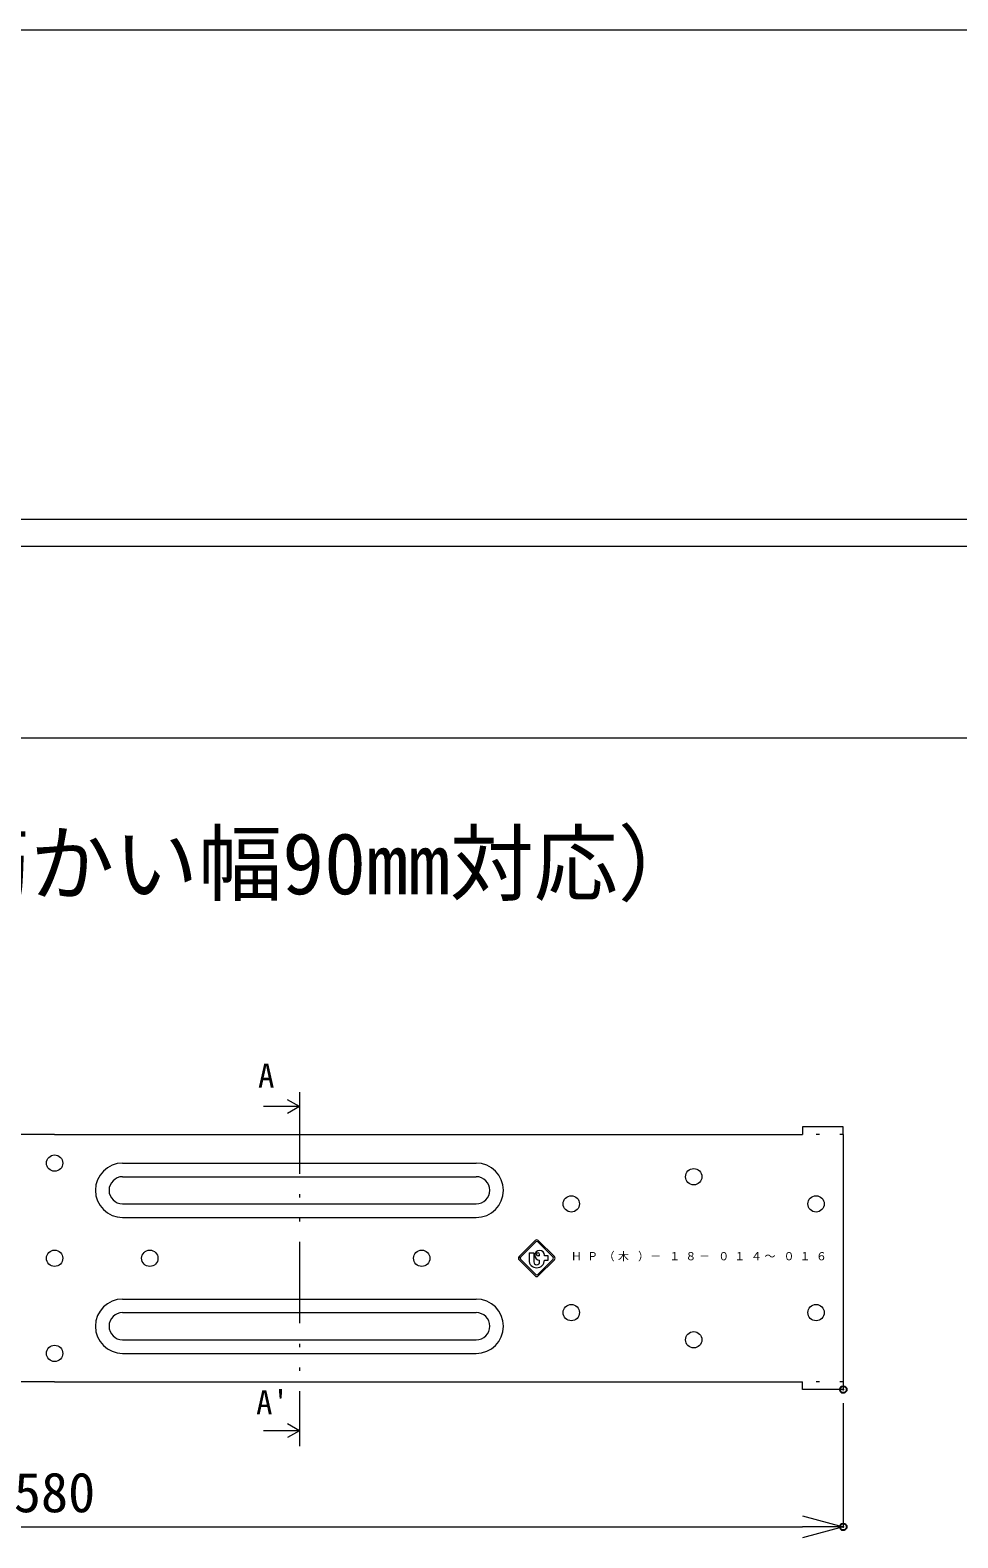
# Model space of a CAD drawing. Units: millimetres, scale not verified. Extents: x -2100 to 2100, y -1485 to 1485.
# Drawn here: x -1584 to -1243, y 845 to 1400 of the extents above; entities that cross this region are included whole.
import ezdxf
from ezdxf.enums import TextEntityAlignment as Align

# ---------------------------------------------------------------- set-up
doc = ezdxf.new("R2010")
doc.units = ezdxf.units.MM
doc.header["$LTSCALE"] = 5
doc.header["$PDMODE"] = 32
doc.header["$PDSIZE"] = 2.5
for name, pattern in [('DASHED_DOUBLE_DOTTED', [11, 6, -1.5, 0.25, -1.5, 0.25, -1.5]), ('DOTTED', [1.75, 0.25, -1.5]), ('USER1', [1, 0.5, -0.5])]:
    doc.linetypes.add(name, pattern=pattern)
for name, color, linetype, lineweight in [('0-0_0', 7, 'Continuous', 18), ('0-1_レイヤ14', 6, 'Continuous', 18), ('0-2_レイヤ15', 3, 'USER1', 18), ('0-3_レイヤ0', 2, 'Continuous', 18)]:
    doc.layers.add(name, color=color, linetype=linetype, lineweight=lineweight)
doc.layers.add('0-4_Defpoints', color=7, linetype='Continuous')
doc.layers.add('1-C_0 @ 1', color=7, linetype='Continuous')
doc.styles.add('ＭＳ ゴシック', font='')
doc.styles.get('ＭＳ ゴシック').set_extended_font_data('MS Gothic')

# ---------------------------------------------------------------- blocks, each defined once
blk = doc.blocks.new('_Open30')
at = {"layer": '0-0_0'}
blk.add_line((0, 0), (-1, 0), dxfattribs=at)
blk.add_lwpolyline([(-1, 0.2679), (0, 0), (-1, -0.2679)], dxfattribs=at)
blk = doc.blocks.new('D7')
at = {"layer": '0-0_0', "color": 4}
for p, q in [((-88.535, 3273.882), (-88.535, 3228.164)), ((491.465, 3273.882), (491.465, 3228.164)), ((-73.535, 3228.344), (476.465, 3228.344))]:
    blk.add_line(p, q, dxfattribs=at)
at = {"layer": '0-4_Defpoints'}
for p in [(-88.535, 3278.882), (491.465, 3278.882), (491.465, 3228.344)]:
    blk.add_point(p, dxfattribs=at)
at = {"layer": '0-0_0', "xscale": 15, "yscale": 15, "rotation": 180}
blk.add_blockref('_Open30', (-88.535, 3228.344), dxfattribs=at)
at = {"layer": '0-0_0', "xscale": 15, "yscale": 15}
blk.add_blockref('_Open30', (491.465, 3228.344), dxfattribs=at)
at = {"layer": '0-0_0', "style": 'ＭＳ ゴシック'}
blk.add_text('580', height=14.66, dxfattribs=at).set_placement((186.465, 3229.344), align=Align.BOTTOM_LEFT)

msp = doc.modelspace()

# ---------------------------------------------------------------- linework, layer by layer
at = {"layer": '0-1_レイヤ14', "color": 2}
msp.add_line((-2000, 1139.697), (2000, 1139.697), dxfattribs=at)
at = {"layer": '0-2_レイヤ15', "color": 2, "linetype": 'Continuous'}
for p, q in [((2000, 1400), (-2000, 1400)), ((2000, 1220), (-2000, 1220)), ((2000, 1210), (-2000, 1210))]:
    msp.add_line(p, q, dxfattribs=at)
at = {"layer": '0-3_レイヤ0', "color": 7}
for p, q in [((-1485.021, 1004.014), (-1498.212, 1004.014)), ((-1485.021, 1004.014), (-1489.351, 1006.514)), ((-1485.021, 1004.014), (-1489.351, 1001.514)), ((-1575.021, 993.71), (-1850.021, 993.71)), ((-1575.021, 993.71), (-1300.021, 993.71)), ((-1285.021, 993.71), (-1285.021, 902.71)), ((-1550.021, 983.21), (-1420.021, 983.21)), ((-1550.021, 978.21), (-1420.021, 978.21)), ((-1550.021, 968.21), (-1420.021, 968.21)), ((-1550.021, 963.21), (-1420.021, 963.21)), ((-1398.336, 954.692), (-1404.229, 948.8)), ((-1403.757, 948.564), (-1398.1, 954.221)), ((-1397.393, 954.221), (-1391.736, 948.564)), ((-1391.265, 948.8), (-1397.157, 954.692)), ((-1400.58, 950.21), (-1400.58, 947.544)), ((-1400.58, 950.21), (-1398.83, 950.21)), ((-1398.83, 950.21), (-1398.83, 946.877)), ((-1396.663, 949.044), (-1397.247, 949.044)), ((-1396.663, 949.044), (-1396.663, 949.627)), ((-1394.913, 949.044), (-1394.913, 949.294)), ((-1393.58, 949.044), (-1394.913, 949.044)), ((-1393.58, 947.544), (-1393.58, 949.044)), ((-1404.229, 947.621), (-1398.336, 941.728)), ((-1398.1, 942.2), (-1403.757, 947.857)), ((-1391.736, 947.857), (-1397.393, 942.2)), ((-1397.157, 941.728), (-1391.265, 947.621)), ((-1396.663, 946.877), (-1396.663, 947.544)), ((-1394.913, 947.544), (-1393.58, 947.544)), ((-1550.021, 933.21), (-1420.021, 933.21)), ((-1550.021, 928.21), (-1420.021, 928.21)), ((-1550.021, 918.21), (-1420.021, 918.21)), ((-1550.021, 913.21), (-1420.021, 913.21)), ((-1575.021, 902.71), (-1850.021, 902.71)), ((-1575.021, 902.71), (-1300.021, 902.71)), ((-1485.021, 884.775), (-1498.212, 884.775)), ((-1485.021, 884.775), (-1489.351, 887.275)), ((-1485.021, 884.775), (-1489.351, 882.275))]:
    msp.add_line(p, q, dxfattribs=at)
at = {"layer": '0-3_レイヤ0', "color": 7, "linetype": 'DASHED_DOUBLE_DOTTED'}
msp.add_line((-1485.021, 1009.278), (-1485.021, 879.082), dxfattribs=at)
at = {"layer": '0-3_レイヤ0', "color": 7, "linetype": 'DOTTED'}
for p, q in [((-1285.021, 993.71), (-1300.021, 993.71)), ((-1285.021, 902.71), (-1300.021, 902.71))]:
    msp.add_line(p, q, dxfattribs=at)
at = {"layer": '0-3_レイヤ0', "color": 7}
for points in [[(-1285.021, 993.71), (-1285.021, 996.51), (-1300.021, 996.51), (-1300.021, 993.71)], [(-1285.021, 902.71), (-1285.021, 899.91), (-1300.021, 899.91), (-1300.021, 902.71)]]:
    msp.add_lwpolyline(points, dxfattribs=at)
for centre in [(-1575.021, 983.21), (-1340.021, 978.21), (-1385.021, 968.21), (-1295.021, 968.21), (-1575.021, 948.21), (-1540.021, 948.21), (-1440.021, 948.21), (-1385.021, 928.21), (-1295.021, 928.21), (-1340.021, 918.21), (-1575.021, 913.21)]:
    msp.add_circle(centre, 3, dxfattribs=at)
for centre, radius, start, end in [((-1550.021, 973.21), 10, 90, 270), ((-1420.021, 973.21), 10, 270, 90), ((-1550.021, 973.21), 5, 90, 270), ((-1420.021, 973.21), 5, 270, 90), ((-1397.747, 954.103), 0.833, 45, 135), ((-1397.747, 953.867), 0.5, 45, 135), ((-1403.639, 948.21), 0.833, 135, 225), ((-1403.404, 948.21), 0.5, 135, 225), ((-1396.663, 949.294), 1.75, 0, 270), ((-1397.247, 949.627), 0.583, 0, 270), ((-1392.09, 948.21), 0.5, 315, 45), ((-1391.854, 948.21), 0.833, 315, 45), ((-1397.747, 947.544), 2.833, 180, 0), ((-1397.747, 946.877), 1.083, 180, 0), ((-1397.747, 942.318), 0.833, 225, 315), ((-1397.747, 942.553), 0.5, 225, 315), ((-1550.021, 923.21), 10, 90, 270), ((-1420.021, 923.21), 10, 270, 90), ((-1550.021, 923.21), 5, 90, 270), ((-1420.021, 923.21), 5, 270, 90)]:
    msp.add_arc(centre, radius, start, end, dxfattribs=at)

# ---------------------------------------------------------------- block references
at = {"layer": '1-C_0 @ 1'}
msp.add_blockref('D7', (-1776.486, -2378.972), dxfattribs=at)

# ---------------------------------------------------------------- texts
at = {"layer": '0-1_レイヤ14', "color": 7, "style": 'ＭＳ ゴシック'}
msp.add_text('1-1\u3000ブレスターＸ90幅（筋かい幅90mm対応）', height=22.65, dxfattribs=at).set_placement((-1970, 1075.321), align=Align.BOTTOM_LEFT)
at = {"layer": '0-3_レイヤ0', "color": 7, "style": 'ＭＳ ゴシック'}
for s, height, p in [('A', 8.798, (-1500.204, 1008.384)), ('Ｈ', 2.933, (-1385.155, 946.593)), ('Ｐ', 2.933, (-1379.223, 946.593)), ('（', 2.933, (-1373.112, 946.571)), ('木', 2.933, (-1367.857, 946.515)), ('）', 2.933, (-1360.475, 946.571)), ('－', 2.933, (-1356.036, 946.593)), ('１', 2.933, (-1349.041, 946.593)), ('８', 2.933, (-1343.063, 946.593)), ('－', 2.933, (-1338.036, 946.593)), ('０', 2.933, (-1330.971, 946.583)), ('１', 2.933, (-1325.057, 946.593)), ('４', 2.933, (-1318.971, 946.593)), ('～', 2.933, (-1313.949, 946.593)), ('０', 2.933, (-1306.971, 946.583)), ('１', 2.933, (-1301.057, 946.593)), ('６', 2.933, (-1295.063, 946.583)), ("A'", 8.798, (-1500.919, 888.179))]:
    msp.add_text(s, height=height, dxfattribs=at).set_placement(p, align=Align.BOTTOM_LEFT)

doc.saveas('drawing.dxf')
